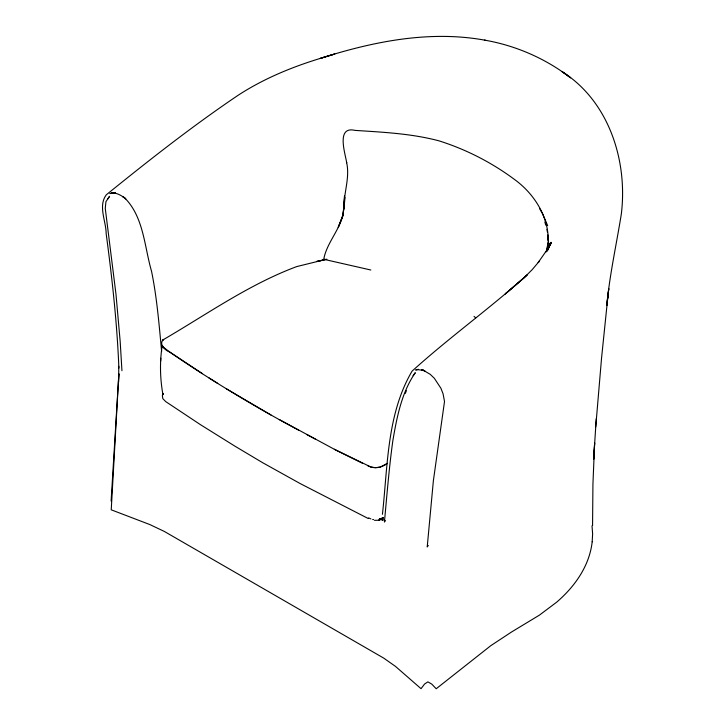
<?xml version="1.0" encoding="UTF-8"?>
<svg xmlns="http://www.w3.org/2000/svg" width="725" height="725" viewBox="0 0 725 725"><rect width="100%" height="100%" fill="white"/><g stroke="black" fill="none" stroke-linecap="round" stroke-linejoin="round"><path stroke-width="1.09" d="M118.673 382.012L118.764 366.297M547.964 240.818L547.819 234.918M162.228 345.481C159.654 361.702 160.026 378.414 162.926 394.563L163.234 393.476M344.076 205.275L344.511 196.113L344.076 205.275C344.348 190.892 349.885 177.036 346.623 162.463L346.686 162.808C345.49 154.189 335.711 125.769 355.014 130.391C383.19 132.222 411.655 133.563 439.069 140.868C466.411 149.495 492.166 162.762 515.131 179.927C533.917 193.756 548.091 215.823 548.272 239.631L548.236 238.833L548.535 242.05L546.786 250.605M160.796 358.222L160.651 361.186M594.192 451.086L593.739 459.188L594.636 442.821L592.932 484.164L592.561 525.525M344.737 197.499L344.384 204.713L344.737 197.372M592.18 541.838L592.624 533.799L592.017 525.833M111.124 501.066L118.864 373.765L111.233 509.82L149.858 524.574L164.285 531.416L383.643 658.064L395.487 666.393L421.044 688.687L424.551 684.047L427.895 681.862L431.756 684.101L436.205 688.75L490.78 645.685L511.596 631.964L539.427 615.126L556.718 602.14A213.068 123.014 0 0 0 592.18 541.838M594.183 450.941L596.258 418.706M595.723 426.952L601.56 358.023L608.175 293.734M343.958 208.673L344.139 206.344L342.463 216.539L338.24 227.324L343.152 214.672M382.428 514.306C387.793 466.13 386.815 414.093 412.063 371.146C449.138 337.596 489.919 308.361 527.147 274.983L505.207 293.978L523.722 278.092L532.177 269.673L539.59 260.882L538.177 262.55L549.124 246.853L546.124 251.919L551.19 242.957L547.348 250.27L551.027 242.295L547.348 250.868M343.496 211.156L344.239 204.976L342.744 216.068L343.26 214.482M607.369 300.485L608.792 288.641L606.762 305.506C609.671 274.748 616.422 244.57 621.307 214.138C627.904 160.914 609.009 101.319 562.047 71.612L570.62 77.838C545.871 58.734 516.381 45.802 485.614 40.31L484.4 40.12M546.668 250.161L547.466 245.775M547.656 244.905L548.055 241.951M343.133 214.247C339.608 230.079 326.748 243.192 323.848 258.752L326.159 259.84L370.847 270.017M121.945 370.72L120.169 341.339L115.991 294.314L105.261 208.41L105.941 201.65L109.575 196.303L107.617 199.103M548.29 248.929L550.483 242.793L547.411 250.696M384.422 522.1C386.933 495.021 389.089 467.77 392.832 440.773C396.829 417.346 401.623 392.497 415.307 372.695L413.087 375.695M405.366 393.349L406.381 390.684M162.962 393.621L162.355 395.768L162.817 398.65L165.717 401.596L200.462 424.678L235.018 446.228L262.64 462.695L300.186 483.575L368.255 518.529M428.285 545.454L427.215 546.967L433.378 480.702L444.516 401.478L443.075 393.829L440.927 388.301L434.338 378.287L430.278 374.372L423.173 370.158L424.995 371.137L421.569 369.65L423.382 370.357L417.401 369.596L418.452 369.36L415.642 370.004L417.709 369.442M385.066 521.239L385.573 520.659M387.386 463.393L380.009 467.181L375.478 467.698L371.001 467.063L334.343 449.246M387.295 463.384C381.712 467.843 373.692 469.211 367.376 465.513M381.948 518.719L379.121 520.251L374.508 520.332M382.882 518.148L379.112 520.16L382.002 518.656M383.108 517.886L379.003 519.426L382.918 517.84M383.77 519.762L382.066 519.925M485.614 40.31C430.306 30.051 373.728 41.388 320.894 58.208L320.142 58.444C291.368 67.226 263.329 78.844 238.054 95.319C192.451 126.078 149.042 160.198 106.312 194.798C97.884 206.009 106.077 221.007 106.158 233.604C112.112 278.246 117.097 323.096 118.882 368.101M320.142 58.444L334.796 54.003L320.894 58.208M326.912 259.224L316.589 261.489L326.159 259.478M323.921 259.894L296.743 266.583C248.874 284.408 206.67 314.469 162.735 340.016L163.651 339.436C158.168 343.686 165.083 350.501 169.559 351.951C211.102 380.453 254.339 406.462 298.745 430.242M115.547 192.632L109.865 193.593L112.656 192.904L110.916 193.303C115.746 192.134 120.287 194.989 124.156 197.517L122.833 196.683L125.769 198.877L124.664 197.898C143.749 216.947 144.357 246.572 151.534 271.232C156.953 297.694 159.083 324.673 161.639 351.525M368.626 517.868L370.91 518.919M362.364 463.23L336.364 450.37L279.315 419.558M379.827 518.719L382.863 520.197L379.991 518.638M307.047 434.683L315.457 439.178M271.005 415.035L226.363 388.781M209.017 377.924L217.699 383.371M202.402 373.638L170.266 352.368L163.116 347.103L163.723 347.701L162.291 345.58M474.032 316.363L475.663 317.903M539.735 208.854L542.508 213.612L547.665 225.665M544.856 222.013L545.762 225.14M546.967 229.308L547.393 232.109M373.611 519.617A8.745 5.048 0 0 1 372.668 519.444M549.478 244.706L548.308 248.648L549.478 244.706M383.017 517.895L381.114 518.864L383.017 517.976M162.926 394.563L162.835 393.92L162.889 394.608"/></g></svg>
